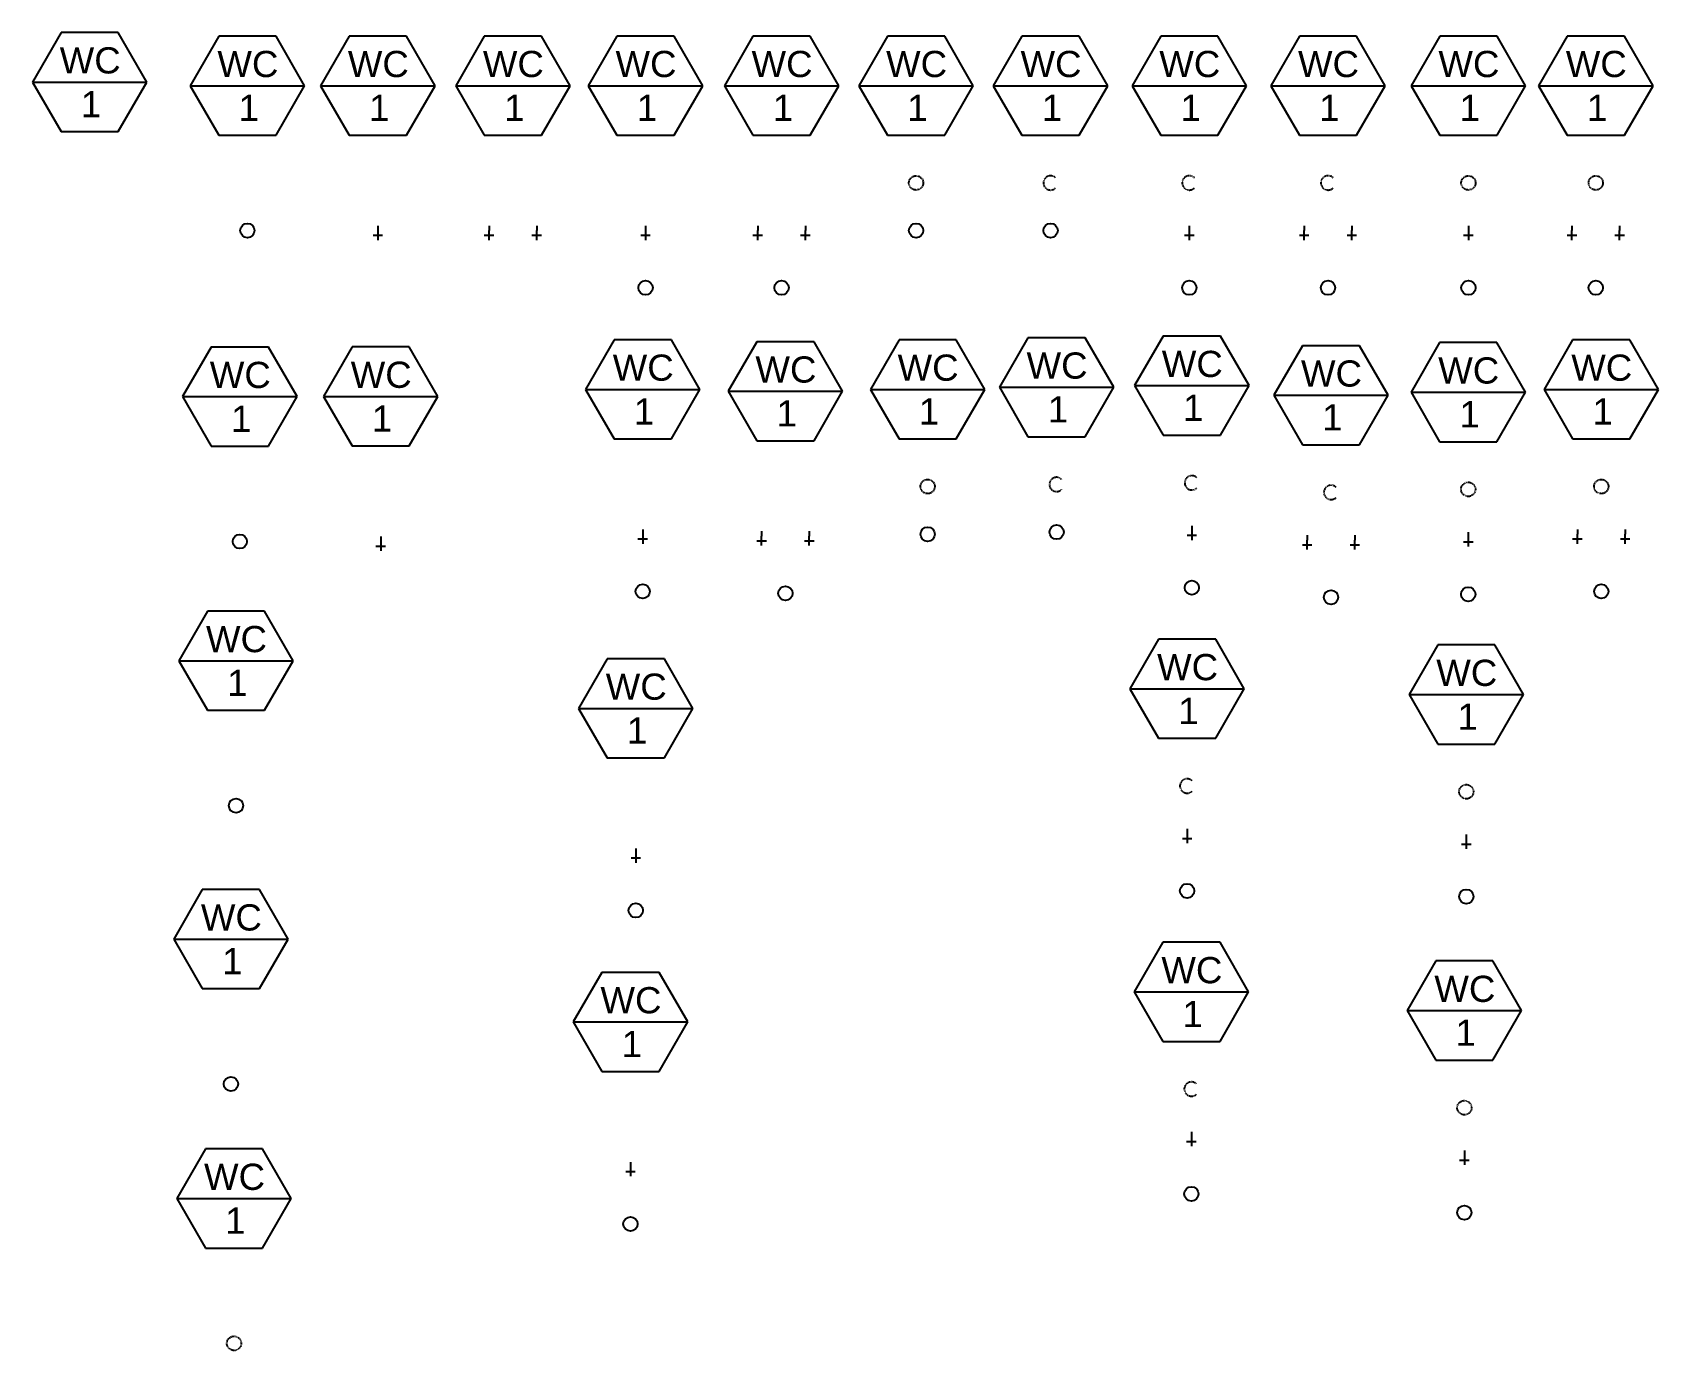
# Model space of a CAD drawing. Header units: inches. Extents: x 184 to 852, y -28 to 1509.
# Drawn here: x 184.2 to 525.2, y -28 to 248.5 of the extents above; entities that cross this region are included whole.
import ezdxf
from ezdxf.enums import TextEntityAlignment as Align

# ---------------------------------------------------------------- set-up
doc = ezdxf.new("R2010")
doc.units = ezdxf.units.IN
doc.header["$MEASUREMENT"] = 0
doc.linetypes.add('Vent', pattern=[0.1875, 0.125, -0.0625])
for name, color, linetype in [('PLUM-4TEXT', 2, 'Continuous'), ('PLUM-CW', 3, 'Cold_Water_Flow'), ('PLUM-HW', 2, 'Hot_Water_Flow'), ('PLUM-OVERFLOW_DRAIN', 70, 'Overflow_Drain'), ('PLUM-SD_ABOVE', 40, 'Storm_Drain'), ('PLUM-VENT', 5, 'Vent'), ('PLUM-WASTE_ABOVE', 4, 'Plum-Waste_Above'), ('PLUM-WASTE_BELOW', 6, 'Plum-Waste_Below')]:
    doc.layers.add(name, color=color, linetype=linetype)
doc.styles.get("Standard").update_dxf_attribs({"font": 'arial.ttf'})
doc.linetypes.add('Cold_Water_Flow', pattern='A,0.875,-0.125,0,-0.125,0.875,-0.125,["CW",Standard,S=0.1,R=0,X=-0.12585,Y=-0.05],-0.1,0.875,[1,GEC_FlowArrow.shx,S=0.0625,R=0,X=0,Y=0],0.5', length=3.6)
doc.linetypes.add('Hot_Water_Flow', pattern='A,0.8125,-0.125,0,-0.125,0,-0.125,0.875,-0.125,["HW",Standard,S=0.1,R=0,X=-0.12585,Y=-0.05],-0.1,0.875,[1,GEC_FlowArrow.shx,S=0.0625,R=0,X=0,Y=0],0.5', length=3.6625)
doc.linetypes.add('Overflow_Drain', pattern='A,3,-0.1,["OFD",Standard,S=0.1,R=0,X=0,Y=-0.05],-0.4', length=3.5)
doc.linetypes.add('Plum-Waste_Above', pattern='A,1,[1,GEC_FlowArrow.shx,S=0.09375,R=0,X=0,Y=0],1', length=2)
doc.linetypes.add('Plum-Waste_Below', pattern='A,0.25,-0.125,0.25,-0.125,0.25,[1,GEC_FlowArrow.shx,S=0.09375,R=0,X=0,Y=0],-0.25,0.25,-0.125,0.25,-0.125', length=2)
doc.linetypes.add('Storm_Drain', pattern='A,3.2,-0.25,["SD",Standard,S=0.1,R=0,X=-0.12585,Y=-0.05],-0.065', length=3.515)

# ---------------------------------------------------------------- blocks, each defined once
blk = doc.blocks.new('B_1')
for p, q in [((6, 10.39), (0, 0)), ((18, 10.39), (6, 10.39)), ((24, 0), (18, 10.39)), ((0, 0), (6, -10.39)), ((0, 0), (24, 0)), ((18, -10.39), (24, 0)), ((6, -10.39), (18, -10.39))]:
    blk.add_line(p, q)
at = {"flags": 1}
for tag, p in [('WASTE_DIAMETER', (6.08, 13.6)), ('COLD_DIAMETER', (6.08, 14.37)), ('HOT_DIAMETER', (6.09, 13.99)), ('STORM_DIAMETER', (6.06, 13.21)), ('WSFU', (6.08, 12.84)), ('CWSFU', (6.06, 12.51)), ('HWSFU', (6.08, 12.21)), ('DFU', (6.08, 11.91))]:
    blk.add_attdef(tag, p, '', height=0.2, dxfattribs=at)
blk.add_attdef('INDEX', text='', height=0.2, dxfattribs=at).set_placement((6.14, 14.9), align=Align.TOP_LEFT)
for tag, p in [('TAG_001', (5.7, 1.8)), ('TAG_002', (10.15, -7.39))]:
    blk.add_attdef(tag, p, '', height=5.5)
blk = doc.blocks.new('B_2')
for p, q in [((-6, 40.78), (-12, 30.39)), ((6, 40.78), (-6, 40.78)), ((12, 30.39), (6, 40.78)), ((-12, 30.39), (-6, 20)), ((-12, 30.39), (12, 30.39)), ((6, 20), (12, 30.39)), ((-6, 20), (6, 20))]:
    blk.add_line(p, q)
at = {"layer": 'PLUM-WASTE_ABOVE'}
blk.add_circle((0, 0), 1.5, dxfattribs=at)
at = {"flags": 1}
for tag, p in [('WASTE_DIAMETER', (-5.32, 44.61)), ('STORM_DIAMETER', (-5.33, 44.22)), ('COLD_DIAMETER', (-5.32, 45.38)), ('HOT_DIAMETER', (-5.3, 45)), ('WSFU', (-5.32, 43.85)), ('CWSFU', (-5.33, 43.52)), ('HWSFU', (-5.32, 43.22)), ('DFU', (-5.32, 42.92))]:
    blk.add_attdef(tag, p, '', height=0.2, dxfattribs=at)
blk.add_attdef('INDEX', text='', height=0.2, dxfattribs=at).set_placement((-5.25, 45.91), align=Align.TOP_LEFT)
for tag, p in [('TAG_001', (-6.3, 32.19)), ('TAG_002', (-1.85, 23))]:
    blk.add_attdef(tag, p, '', height=5.5)
blk = doc.blocks.new('B_3')
for p, q in [((-6, 40.78), (-12, 30.39)), ((6, 40.78), (-6, 40.78)), ((12, 30.39), (6, 40.78)), ((-12, 30.39), (-6, 20)), ((-12, 30.39), (12, 30.39)), ((6, 20), (12, 30.39)), ((-6, 20), (6, 20))]:
    blk.add_line(p, q)
at = {"layer": 'PLUM-HW'}
for p, q in [((0, 1), (0, 0)), ((0, 0), (0, -2)), ((-1, -1), (1, -1))]:
    blk.add_line(p, q, dxfattribs=at)
at = {"flags": 1}
for tag, p in [('WASTE_DIAMETER', (-5.74, 44.56)), ('STORM_DIAMETER', (-5.75, 44.17)), ('COLD_DIAMETER', (-5.74, 45.33)), ('HOT_DIAMETER', (-5.72, 44.96)), ('WSFU', (-5.74, 43.81)), ('CWSFU', (-5.75, 43.48)), ('HWSFU', (-5.74, 43.17)), ('DFU', (-5.74, 42.87))]:
    blk.add_attdef(tag, p, '', height=0.2, dxfattribs=at)
blk.add_attdef('INDEX', text='', height=0.2, dxfattribs=at).set_placement((-5.67, 45.87), align=Align.TOP_LEFT)
for tag, p in [('TAG_001', (-6.3, 32.19)), ('TAG_002', (-1.85, 23))]:
    blk.add_attdef(tag, p, '', height=5.5)
blk = doc.blocks.new('B_4')
for p, q in [((-6, 40.78), (-12, 30.39)), ((6, 40.78), (-6, 40.78)), ((12, 30.39), (6, 40.78)), ((-12, 30.39), (-6, 20)), ((-12, 30.39), (12, 30.39)), ((6, 20), (12, 30.39)), ((-6, 20), (6, 20))]:
    blk.add_line(p, q)
at = {"layer": 'PLUM-CW'}
for p, q in [((5, 1), (5, 0)), ((5, -2), (5, 0)), ((4, -1), (6, -1))]:
    blk.add_line(p, q, dxfattribs=at)
at = {"layer": 'PLUM-HW'}
for p, q in [((-5, 1), (-5, 0)), ((-5, -2), (-5, 0)), ((-6, -1), (-4, -1))]:
    blk.add_line(p, q, dxfattribs=at)
at = {"flags": 1}
for tag, p in [('STORM_DIAMETER', (-5.76, 44.31)), ('WASTE_DIAMETER', (-5.74, 44.7)), ('COLD_DIAMETER', (-5.74, 45.47)), ('HOT_DIAMETER', (-5.73, 45.09)), ('CWSFU', (-5.76, 43.61)), ('WSFU', (-5.74, 43.95)), ('HWSFU', (-5.74, 43.31)), ('DFU', (-5.74, 43.01))]:
    blk.add_attdef(tag, p, '', height=0.2, dxfattribs=at)
blk.add_attdef('INDEX', text='', height=0.2, dxfattribs=at).set_placement((-5.68, 46), align=Align.TOP_LEFT)
for tag, p in [('TAG_001', (-6.3, 32.19)), ('TAG_002', (-1.85, 23))]:
    blk.add_attdef(tag, p, '', height=5.5)
blk = doc.blocks.new('B_5')
for p, q in [((-6, 40.78), (-12, 30.39)), ((6, 40.78), (-6, 40.78)), ((12, 30.39), (6, 40.78)), ((-12, 30.39), (-6, 20)), ((-12, 30.39), (12, 30.39)), ((6, 20), (12, 30.39)), ((-6, 20), (6, 20))]:
    blk.add_line(p, q)
at = {"layer": 'PLUM-CW'}
for p, q in [((0, 1), (0, 0)), ((0, 0), (0, -2)), ((-1, -1), (1, -1))]:
    blk.add_line(p, q, dxfattribs=at)
at = {"layer": 'PLUM-WASTE_BELOW'}
blk.add_circle((0, -12), 1.5, dxfattribs=at)
at = {"flags": 1}
for tag, p in [('WASTE_DIAMETER', (-6.09, 45.18)), ('STORM_DIAMETER', (-6.11, 44.79)), ('WSFU', (-6.09, 44.43)), ('COLD_DIAMETER', (-6.09, 45.95)), ('HOT_DIAMETER', (-6.08, 45.58)), ('CWSFU', (-6.11, 44.1)), ('HWSFU', (-6.09, 43.79)), ('DFU', (-6.09, 43.49))]:
    blk.add_attdef(tag, p, '', height=0.2, dxfattribs=at)
blk.add_attdef('INDEX', text='', height=0.2, dxfattribs=at).set_placement((-6.03, 46.49), align=Align.TOP_LEFT)
for tag, p in [('TAG_001', (-6.3, 32.19)), ('TAG_002', (-1.85, 23))]:
    blk.add_attdef(tag, p, '', height=5.5)
blk = doc.blocks.new('B_7')
for p, q in [((-6, 40.78), (-12, 30.39)), ((6, 40.78), (-6, 40.78)), ((12, 30.39), (6, 40.78)), ((-12, 30.39), (-6, 20)), ((-12, 30.39), (12, 30.39)), ((6, 20), (12, 30.39)), ((-6, 20), (6, 20))]:
    blk.add_line(p, q)
at = {"layer": 'PLUM-CW'}
for p, q in [((5, 1), (5, 0)), ((5, -2), (5, 0)), ((4, -1), (6, -1))]:
    blk.add_line(p, q, dxfattribs=at)
at = {"layer": 'PLUM-HW'}
for p, q in [((-5, 1), (-5, 0)), ((-5, -2), (-5, 0)), ((-6, -1), (-4, -1))]:
    blk.add_line(p, q, dxfattribs=at)
at = {"layer": 'PLUM-WASTE_BELOW'}
blk.add_circle((0, -12), 1.5, dxfattribs=at)
at = {"flags": 1}
blk.add_attdef('INDEX', text='', height=0.2, dxfattribs=at).set_placement((-5.79, 48.03), align=Align.TOP_LEFT)
for tag, p in [('WASTE_DIAMETER', (-5.85, 46.73)), ('STORM_DIAMETER', (-5.87, 46.34)), ('WSFU', (-5.85, 45.97)), ('CWSFU', (-5.87, 45.64)), ('COLD_DIAMETER', (-5.85, 47.5)), ('HWSFU', (-5.85, 45.34)), ('DFU', (-5.85, 45.04)), ('HOT_DIAMETER', (-5.84, 47.12))]:
    blk.add_attdef(tag, p, '', height=0.2, dxfattribs=at)
for tag, p in [('TAG_001', (-6.3, 32.19)), ('TAG_002', (-1.85, 23))]:
    blk.add_attdef(tag, p, '', height=5.5)
blk = doc.blocks.new('B_8')
for p, q in [((-6, 40.78), (-12, 30.39)), ((6, 40.78), (-6, 40.78)), ((12, 30.39), (6, 40.78)), ((-12, 30.39), (-6, 20)), ((-12, 30.39), (12, 30.39)), ((6, 20), (12, 30.39)), ((-6, 20), (6, 20))]:
    blk.add_line(p, q)
at = {"layer": 'PLUM-VENT'}
blk.add_circle((0, 10), 1.5, dxfattribs=at)
at = {"layer": 'PLUM-WASTE_BELOW'}
blk.add_circle((0, 0), 1.5, dxfattribs=at)
at = {"flags": 1}
for tag, p in [('COLD_DIAMETER', (-5.79, 44.59)), ('HOT_DIAMETER', (-5.77, 44.21)), ('WASTE_DIAMETER', (-5.79, 43.82)), ('STORM_DIAMETER', (-5.8, 43.43)), ('WSFU', (-5.79, 43.07)), ('CWSFU', (-5.8, 42.73)), ('HWSFU', (-5.79, 42.43)), ('DFU', (-5.79, 42.13))]:
    blk.add_attdef(tag, p, '', height=0.2, dxfattribs=at)
blk.add_attdef('INDEX', text='', height=0.2, dxfattribs=at).set_placement((-5.72, 45.12), align=Align.TOP_LEFT)
for tag, p in [('TAG_001', (-6.3, 32.19)), ('TAG_002', (-1.85, 23))]:
    blk.add_attdef(tag, p, '', height=5.5)
blk = doc.blocks.new('B_9')
for p, q in [((-6, 40.78), (-12, 30.39)), ((6, 40.78), (-6, 40.78)), ((12, 30.39), (6, 40.78)), ((-12, 30.39), (-6, 20)), ((-12, 30.39), (12, 30.39)), ((6, 20), (12, 30.39)), ((-6, 20), (6, 20))]:
    blk.add_line(p, q)
at = {"layer": 'PLUM-VENT'}
blk.add_arc((0, 10), 1.5, 45, 315, dxfattribs=at)
at = {"layer": 'PLUM-WASTE_BELOW'}
blk.add_circle((0, 0), 1.5, dxfattribs=at)
at = {"flags": 1}
for tag, p in [('WASTE_DIAMETER', (-5.81, 44.41)), ('COLD_DIAMETER', (-5.81, 45.18)), ('HOT_DIAMETER', (-5.8, 44.8)), ('STORM_DIAMETER', (-5.83, 44.02)), ('WSFU', (-5.81, 43.66)), ('CWSFU', (-5.83, 43.32)), ('HWSFU', (-5.81, 43.02)), ('DFU', (-5.81, 42.72))]:
    blk.add_attdef(tag, p, '', height=0.2, dxfattribs=at)
blk.add_attdef('INDEX', text='', height=0.2, dxfattribs=at).set_placement((-5.75, 45.71), align=Align.TOP_LEFT)
for tag, p in [('TAG_001', (-6.3, 32.19)), ('TAG_002', (-1.85, 23))]:
    blk.add_attdef(tag, p, '', height=5.5)
blk = doc.blocks.new('B_10')
for p, q in [((-6, 40.78), (-12, 30.39)), ((6, 40.78), (-6, 40.78)), ((12, 30.39), (6, 40.78)), ((-12, 30.39), (-6, 20)), ((-12, 30.39), (12, 30.39)), ((6, 20), (12, 30.39)), ((-6, 20), (6, 20))]:
    blk.add_line(p, q)
at = {"layer": 'PLUM-CW'}
for p, q in [((0, 1), (0, 0)), ((0, 0), (0, -2)), ((-1, -1), (1, -1))]:
    blk.add_line(p, q, dxfattribs=at)
at = {"layer": 'PLUM-VENT'}
blk.add_arc((0, 10), 1.5, 45, 315, dxfattribs=at)
at = {"layer": 'PLUM-WASTE_ABOVE'}
blk.add_circle((0, -12), 1.5, dxfattribs=at)
at = {"flags": 1}
for tag, p in [('STORM_DIAMETER', (-5.95, 42.15)), ('WASTE_DIAMETER', (-5.93, 42.54)), ('WSFU', (-5.93, 41.79)), ('CWSFU', (-5.95, 41.46)), ('COLD_DIAMETER', (-5.93, 43.32)), ('HWSFU', (-5.93, 41.15)), ('DFU', (-5.93, 40.85)), ('HOT_DIAMETER', (-5.92, 42.94))]:
    blk.add_attdef(tag, p, '', height=0.2, dxfattribs=at)
blk.add_attdef('INDEX', text='', height=0.2, dxfattribs=at).set_placement((-5.87, 43.85), align=Align.TOP_LEFT)
for tag, p in [('TAG_001', (-6.3, 32.19)), ('TAG_002', (-1.85, 23))]:
    blk.add_attdef(tag, p, '', height=5.5)
blk = doc.blocks.new('B_11')
for p, q in [((-6, 40.78), (-12, 30.39)), ((6, 40.78), (-6, 40.78)), ((12, 30.39), (6, 40.78)), ((-12, 30.39), (-6, 20)), ((-12, 30.39), (12, 30.39)), ((6, 20), (12, 30.39)), ((-6, 20), (6, 20))]:
    blk.add_line(p, q)
at = {"layer": 'PLUM-CW'}
for p, q in [((5, 1), (5, 0)), ((5, -2), (5, 0)), ((4, -1), (6, -1))]:
    blk.add_line(p, q, dxfattribs=at)
at = {"layer": 'PLUM-HW'}
for p, q in [((-5, 1), (-5, 0)), ((-5, -2), (-5, 0)), ((-6, -1), (-4, -1))]:
    blk.add_line(p, q, dxfattribs=at)
at = {"layer": 'PLUM-VENT'}
blk.add_arc((0, 10), 1.5, 45, 315, dxfattribs=at)
at = {"layer": 'PLUM-WASTE_BELOW'}
blk.add_circle((0, -12), 1.5, dxfattribs=at)
at = {"flags": 1}
for tag, p in [('STORM_DIAMETER', (-5.95, 42.15)), ('WASTE_DIAMETER', (-5.93, 42.54)), ('WSFU', (-5.93, 41.79)), ('CWSFU', (-5.95, 41.46)), ('COLD_DIAMETER', (-5.93, 43.32)), ('HWSFU', (-5.93, 41.15)), ('DFU', (-5.93, 40.85)), ('HOT_DIAMETER', (-5.92, 42.94))]:
    blk.add_attdef(tag, p, '', height=0.2, dxfattribs=at)
blk.add_attdef('INDEX', text='', height=0.2, dxfattribs=at).set_placement((-5.87, 43.85), align=Align.TOP_LEFT)
for tag, p in [('TAG_001', (-6.3, 32.19)), ('TAG_002', (-1.85, 23))]:
    blk.add_attdef(tag, p, '', height=5.5)
blk = doc.blocks.new('B_12')
for p, q in [((-6, 40.78), (-12, 30.39)), ((6, 40.78), (-6, 40.78)), ((12, 30.39), (6, 40.78)), ((-12, 30.39), (-6, 20)), ((-12, 30.39), (12, 30.39)), ((6, 20), (12, 30.39)), ((-6, 20), (6, 20))]:
    blk.add_line(p, q)
at = {"layer": 'PLUM-HW'}
for p, q in [((0, 1), (0, 0)), ((0, 0), (0, -2)), ((-1, -1), (1, -1))]:
    blk.add_line(p, q, dxfattribs=at)
at = {"layer": 'PLUM-VENT'}
blk.add_circle((0, 10), 1.5, dxfattribs=at)
at = {"layer": 'PLUM-WASTE_ABOVE'}
blk.add_circle((0, -12), 1.5, dxfattribs=at)
at = {"flags": 1}
for tag, p in [('STORM_DIAMETER', (-5.95, 42.15)), ('WASTE_DIAMETER', (-5.93, 42.54)), ('WSFU', (-5.93, 41.79)), ('CWSFU', (-5.95, 41.46)), ('COLD_DIAMETER', (-5.93, 43.32)), ('HWSFU', (-5.93, 41.15)), ('DFU', (-5.93, 40.85)), ('HOT_DIAMETER', (-5.92, 42.94))]:
    blk.add_attdef(tag, p, '', height=0.2, dxfattribs=at)
blk.add_attdef('INDEX', text='', height=0.2, dxfattribs=at).set_placement((-5.87, 43.85), align=Align.TOP_LEFT)
for tag, p in [('TAG_001', (-6.3, 32.19)), ('TAG_002', (-1.85, 23))]:
    blk.add_attdef(tag, p, '', height=5.5)
blk = doc.blocks.new('B_13')
for p, q in [((-6, 40.78), (-12, 30.39)), ((6, 40.78), (-6, 40.78)), ((12, 30.39), (6, 40.78)), ((-12, 30.39), (-6, 20)), ((-12, 30.39), (12, 30.39)), ((6, 20), (12, 30.39)), ((-6, 20), (6, 20))]:
    blk.add_line(p, q)
at = {"layer": 'PLUM-CW'}
for p, q in [((5, 1), (5, 0)), ((5, -2), (5, 0)), ((4, -1), (6, -1))]:
    blk.add_line(p, q, dxfattribs=at)
at = {"layer": 'PLUM-HW'}
for p, q in [((-5, 1), (-5, 0)), ((-5, -2), (-5, 0)), ((-6, -1), (-4, -1))]:
    blk.add_line(p, q, dxfattribs=at)
at = {"layer": 'PLUM-VENT'}
blk.add_circle((0, 10), 1.5, dxfattribs=at)
at = {"layer": 'PLUM-WASTE_ABOVE'}
blk.add_circle((0, -12), 1.5, dxfattribs=at)
at = {"flags": 1}
for tag, p in [('STORM_DIAMETER', (-5.95, 42.15)), ('WASTE_DIAMETER', (-5.93, 42.54)), ('WSFU', (-5.93, 41.79)), ('CWSFU', (-5.95, 41.46)), ('COLD_DIAMETER', (-5.93, 43.32)), ('HWSFU', (-5.93, 41.15)), ('DFU', (-5.93, 40.85)), ('HOT_DIAMETER', (-5.92, 42.94))]:
    blk.add_attdef(tag, p, '', height=0.2, dxfattribs=at)
blk.add_attdef('INDEX', text='', height=0.2, dxfattribs=at).set_placement((-5.87, 43.85), align=Align.TOP_LEFT)
for tag, p in [('TAG_001', (-6.3, 32.19)), ('TAG_002', (-1.85, 23))]:
    blk.add_attdef(tag, p, '', height=5.5)
blk = doc.blocks.new('FIX_1')
for p, q in [((-6, 40.78), (-12, 30.39)), ((6, 40.78), (-6, 40.78)), ((12, 30.39), (6, 40.78)), ((-12, 30.39), (-6, 20)), ((-12, 30.39), (12, 30.39)), ((6, 20), (12, 30.39)), ((-6, 20), (6, 20))]:
    blk.add_line(p, q)
at = {"layer": 'PLUM-WASTE_BELOW'}
blk.add_circle((0, 0), 1.5, dxfattribs=at)
at = {"flags": 1}
for tag, p in [('WASTE_DIAMETER', (-5.32, 44.61)), ('STORM_DIAMETER', (-5.33, 44.22)), ('COLD_DIAMETER', (-5.32, 45.38)), ('HOT_DIAMETER', (-5.3, 45)), ('WSFU', (-5.32, 43.85)), ('CWSFU', (-5.33, 43.52)), ('HWSFU', (-5.32, 43.22)), ('DFU', (-5.32, 42.92))]:
    blk.add_attdef(tag, p, '', height=0.2, dxfattribs=at)
blk.add_attdef('INDEX', text='', height=0.2, dxfattribs=at).set_placement((-5.25, 45.91), align=Align.TOP_LEFT)
for tag, p in [('TAG_001', (-6.3, 32.19)), ('TAG_002', (-1.85, 23))]:
    blk.add_attdef(tag, p, '', height=5.5)
blk = doc.blocks.new('FIX_2')
for p, q in [((-6, 40.78), (-12, 30.39)), ((6, 40.78), (-6, 40.78)), ((12, 30.39), (6, 40.78)), ((-12, 30.39), (-6, 20)), ((-12, 30.39), (12, 30.39)), ((6, 20), (12, 30.39)), ((-6, 20), (6, 20))]:
    blk.add_line(p, q)
at = {"layer": 'PLUM-SD_ABOVE'}
blk.add_circle((0, 0), 1.5, dxfattribs=at)
at = {"flags": 1}
for tag, p in [('WASTE_DIAMETER', (-5.32, 44.61)), ('STORM_DIAMETER', (-5.33, 44.22)), ('COLD_DIAMETER', (-5.32, 45.38)), ('HOT_DIAMETER', (-5.3, 45)), ('WSFU', (-5.32, 43.85)), ('CWSFU', (-5.33, 43.52)), ('HWSFU', (-5.32, 43.22)), ('DFU', (-5.32, 42.92))]:
    blk.add_attdef(tag, p, '', height=0.2, dxfattribs=at)
blk.add_attdef('INDEX', text='', height=0.2, dxfattribs=at).set_placement((-5.25, 45.91), align=Align.TOP_LEFT)
for tag, p in [('TAG_001', (-6.3, 32.19)), ('TAG_002', (-1.85, 23))]:
    blk.add_attdef(tag, p, '', height=5.5)
blk = doc.blocks.new('FIX_3')
for p, q in [((-6, 40.78), (-12, 30.39)), ((6, 40.78), (-6, 40.78)), ((12, 30.39), (6, 40.78)), ((-12, 30.39), (-6, 20)), ((-12, 30.39), (12, 30.39)), ((6, 20), (12, 30.39)), ((-6, 20), (6, 20))]:
    blk.add_line(p, q)
at = {"layer": 'PLUM-OVERFLOW_DRAIN'}
blk.add_circle((0, 0), 1.5, dxfattribs=at)
at = {"flags": 1}
for tag, p in [('WASTE_DIAMETER', (-5.32, 44.61)), ('STORM_DIAMETER', (-5.33, 44.22)), ('COLD_DIAMETER', (-5.32, 45.38)), ('HOT_DIAMETER', (-5.3, 45)), ('WSFU', (-5.32, 43.85)), ('CWSFU', (-5.33, 43.52)), ('HWSFU', (-5.32, 43.22)), ('DFU', (-5.32, 42.92))]:
    blk.add_attdef(tag, p, '', height=0.2, dxfattribs=at)
blk.add_attdef('INDEX', text='', height=0.2, dxfattribs=at).set_placement((-5.25, 45.91), align=Align.TOP_LEFT)
for tag, p in [('TAG_001', (-6.3, 32.19)), ('TAG_002', (-1.85, 23))]:
    blk.add_attdef(tag, p, '', height=5.5)
blk = doc.blocks.new('FIX_4')
for p, q in [((-6, 40.78), (-12, 30.39)), ((6, 40.78), (-6, 40.78)), ((12, 30.39), (6, 40.78)), ((-12, 30.39), (-6, 20)), ((-12, 30.39), (12, 30.39)), ((6, 20), (12, 30.39)), ((-6, 20), (6, 20))]:
    blk.add_line(p, q)
at = {"layer": 'PLUM-VENT'}
blk.add_circle((0, 0), 1.5, dxfattribs=at)
at = {"flags": 1}
for tag, p in [('WASTE_DIAMETER', (-5.32, 44.61)), ('STORM_DIAMETER', (-5.33, 44.22)), ('COLD_DIAMETER', (-5.32, 45.38)), ('HOT_DIAMETER', (-5.3, 45)), ('WSFU', (-5.32, 43.85)), ('CWSFU', (-5.33, 43.52)), ('HWSFU', (-5.32, 43.22)), ('DFU', (-5.32, 42.92))]:
    blk.add_attdef(tag, p, '', height=0.2, dxfattribs=at)
blk.add_attdef('INDEX', text='', height=0.2, dxfattribs=at).set_placement((-5.25, 45.91), align=Align.TOP_LEFT)
for tag, p in [('TAG_001', (-6.3, 32.19)), ('TAG_002', (-1.85, 23))]:
    blk.add_attdef(tag, p, '', height=5.5)
blk = doc.blocks.new('FIX-5')
for p, q in [((-6, 40.78), (-12, 30.39)), ((6, 40.78), (-6, 40.78)), ((12, 30.39), (6, 40.78)), ((-12, 30.39), (-6, 20)), ((-12, 30.39), (12, 30.39)), ((6, 20), (12, 30.39)), ((-6, 20), (6, 20))]:
    blk.add_line(p, q)
at = {"layer": 'PLUM-CW'}
for p, q in [((0, 1), (0, 0)), ((0, 0), (0, -2)), ((-1, -1), (1, -1))]:
    blk.add_line(p, q, dxfattribs=at)
at = {"flags": 1}
for tag, p in [('WASTE_DIAMETER', (-5.74, 44.56)), ('STORM_DIAMETER', (-5.75, 44.17)), ('COLD_DIAMETER', (-5.74, 45.33)), ('HOT_DIAMETER', (-5.72, 44.96)), ('WSFU', (-5.74, 43.81)), ('CWSFU', (-5.75, 43.48)), ('HWSFU', (-5.74, 43.17)), ('DFU', (-5.74, 42.87))]:
    blk.add_attdef(tag, p, '', height=0.2, dxfattribs=at)
blk.add_attdef('INDEX', text='', height=0.2, dxfattribs=at).set_placement((-5.67, 45.87), align=Align.TOP_LEFT)
for tag, p in [('TAG_001', (-6.3, 32.19)), ('TAG_002', (-1.85, 23))]:
    blk.add_attdef(tag, p, '', height=5.5)
blk = doc.blocks.new('FIX_6')
for p, q in [((-6, 40.78), (-12, 30.39)), ((6, 40.78), (-6, 40.78)), ((12, 30.39), (6, 40.78)), ((-12, 30.39), (-6, 20)), ((-12, 30.39), (12, 30.39)), ((6, 20), (12, 30.39)), ((-6, 20), (6, 20))]:
    blk.add_line(p, q)
at = {"layer": 'PLUM-CW'}
for p, q in [((0, 1), (0, 0)), ((0, 0), (0, -2)), ((-1, -1), (1, -1))]:
    blk.add_line(p, q, dxfattribs=at)
at = {"layer": 'PLUM-WASTE_ABOVE'}
blk.add_circle((0, -12), 1.5, dxfattribs=at)
at = {"flags": 1}
for tag, p in [('WASTE_DIAMETER', (-6.09, 45.18)), ('STORM_DIAMETER', (-6.11, 44.79)), ('WSFU', (-6.09, 44.43)), ('COLD_DIAMETER', (-6.09, 45.95)), ('HOT_DIAMETER', (-6.08, 45.58)), ('CWSFU', (-6.11, 44.1)), ('HWSFU', (-6.09, 43.79)), ('DFU', (-6.09, 43.49))]:
    blk.add_attdef(tag, p, '', height=0.2, dxfattribs=at)
blk.add_attdef('INDEX', text='', height=0.2, dxfattribs=at).set_placement((-6.03, 46.49), align=Align.TOP_LEFT)
for tag, p in [('TAG_001', (-6.3, 32.19)), ('TAG_002', (-1.85, 23))]:
    blk.add_attdef(tag, p, '', height=5.5)
blk = doc.blocks.new('FIX_7')
for p, q in [((-6, 40.78), (-12, 30.39)), ((6, 40.78), (-6, 40.78)), ((12, 30.39), (6, 40.78)), ((-12, 30.39), (-6, 20)), ((-12, 30.39), (12, 30.39)), ((6, 20), (12, 30.39)), ((-6, 20), (6, 20))]:
    blk.add_line(p, q)
at = {"layer": 'PLUM-HW'}
for p, q in [((0, 1), (0, 0)), ((0, 0), (0, -2)), ((-1, -1), (1, -1))]:
    blk.add_line(p, q, dxfattribs=at)
at = {"layer": 'PLUM-WASTE_ABOVE'}
blk.add_circle((0, -12), 1.5, dxfattribs=at)
at = {"flags": 1}
for tag, p in [('WASTE_DIAMETER', (-6.09, 45.18)), ('STORM_DIAMETER', (-6.11, 44.79)), ('WSFU', (-6.09, 44.43)), ('COLD_DIAMETER', (-6.09, 45.95)), ('HOT_DIAMETER', (-6.08, 45.58)), ('CWSFU', (-6.11, 44.1)), ('HWSFU', (-6.09, 43.79)), ('DFU', (-6.09, 43.49))]:
    blk.add_attdef(tag, p, '', height=0.2, dxfattribs=at)
blk.add_attdef('INDEX', text='', height=0.2, dxfattribs=at).set_placement((-6.03, 46.49), align=Align.TOP_LEFT)
for tag, p in [('TAG_001', (-6.3, 32.19)), ('TAG_002', (-1.85, 23))]:
    blk.add_attdef(tag, p, '', height=5.5)
blk = doc.blocks.new('FIX_8')
for p, q in [((-6, 40.78), (-12, 30.39)), ((6, 40.78), (-6, 40.78)), ((12, 30.39), (6, 40.78)), ((-12, 30.39), (-6, 20)), ((-12, 30.39), (12, 30.39)), ((6, 20), (12, 30.39)), ((-6, 20), (6, 20))]:
    blk.add_line(p, q)
at = {"layer": 'PLUM-HW'}
for p, q in [((0, 1), (0, 0)), ((0, 0), (0, -2)), ((-1, -1), (1, -1))]:
    blk.add_line(p, q, dxfattribs=at)
at = {"layer": 'PLUM-WASTE_BELOW'}
blk.add_circle((0, -12), 1.5, dxfattribs=at)
at = {"flags": 1}
for tag, p in [('WASTE_DIAMETER', (-6.09, 45.18)), ('STORM_DIAMETER', (-6.11, 44.79)), ('WSFU', (-6.09, 44.43)), ('COLD_DIAMETER', (-6.09, 45.95)), ('HOT_DIAMETER', (-6.08, 45.58)), ('CWSFU', (-6.11, 44.1)), ('HWSFU', (-6.09, 43.79)), ('DFU', (-6.09, 43.49))]:
    blk.add_attdef(tag, p, '', height=0.2, dxfattribs=at)
blk.add_attdef('INDEX', text='', height=0.2, dxfattribs=at).set_placement((-6.03, 46.49), align=Align.TOP_LEFT)
for tag, p in [('TAG_001', (-6.3, 32.19)), ('TAG_002', (-1.85, 23))]:
    blk.add_attdef(tag, p, '', height=5.5)
blk = doc.blocks.new('FIX_9')
for p, q in [((-6, 40.78), (-12, 30.39)), ((6, 40.78), (-6, 40.78)), ((12, 30.39), (6, 40.78)), ((-12, 30.39), (-6, 20)), ((-12, 30.39), (12, 30.39)), ((6, 20), (12, 30.39)), ((-6, 20), (6, 20))]:
    blk.add_line(p, q)
at = {"layer": 'PLUM-CW'}
for p, q in [((5, 1), (5, 0)), ((5, -2), (5, 0)), ((4, -1), (6, -1))]:
    blk.add_line(p, q, dxfattribs=at)
at = {"layer": 'PLUM-HW'}
for p, q in [((-5, 1), (-5, 0)), ((-5, -2), (-5, 0)), ((-6, -1), (-4, -1))]:
    blk.add_line(p, q, dxfattribs=at)
at = {"layer": 'PLUM-WASTE_ABOVE'}
blk.add_circle((0, -12), 1.5, dxfattribs=at)
at = {"flags": 1}
blk.add_attdef('INDEX', text='', height=0.2, dxfattribs=at).set_placement((-5.79, 48.03), align=Align.TOP_LEFT)
for tag, p in [('WASTE_DIAMETER', (-5.85, 46.73)), ('STORM_DIAMETER', (-5.87, 46.34)), ('WSFU', (-5.85, 45.97)), ('CWSFU', (-5.87, 45.64)), ('COLD_DIAMETER', (-5.85, 47.5)), ('HWSFU', (-5.85, 45.34)), ('DFU', (-5.85, 45.04)), ('HOT_DIAMETER', (-5.84, 47.12))]:
    blk.add_attdef(tag, p, '', height=0.2, dxfattribs=at)
for tag, p in [('TAG_001', (-6.3, 32.19)), ('TAG_002', (-1.85, 23))]:
    blk.add_attdef(tag, p, '', height=5.5)
blk = doc.blocks.new('FIX_10')
for p, q in [((-6, 40.78), (-12, 30.39)), ((6, 40.78), (-6, 40.78)), ((12, 30.39), (6, 40.78)), ((-12, 30.39), (-6, 20)), ((-12, 30.39), (12, 30.39)), ((6, 20), (12, 30.39)), ((-6, 20), (6, 20))]:
    blk.add_line(p, q)
at = {"layer": 'PLUM-VENT'}
blk.add_circle((0, 10), 1.5, dxfattribs=at)
at = {"layer": 'PLUM-WASTE_ABOVE'}
blk.add_circle((0, 0), 1.5, dxfattribs=at)
at = {"flags": 1}
for tag, p in [('COLD_DIAMETER', (-5.79, 44.59)), ('HOT_DIAMETER', (-5.77, 44.21)), ('WASTE_DIAMETER', (-5.79, 43.82)), ('STORM_DIAMETER', (-5.8, 43.43)), ('WSFU', (-5.79, 43.07)), ('CWSFU', (-5.8, 42.73)), ('HWSFU', (-5.79, 42.43)), ('DFU', (-5.79, 42.13))]:
    blk.add_attdef(tag, p, '', height=0.2, dxfattribs=at)
blk.add_attdef('INDEX', text='', height=0.2, dxfattribs=at).set_placement((-5.72, 45.12), align=Align.TOP_LEFT)
for tag, p in [('TAG_001', (-6.3, 32.19)), ('TAG_002', (-1.85, 23))]:
    blk.add_attdef(tag, p, '', height=5.5)
blk = doc.blocks.new('FIX_11')
for p, q in [((-6, 40.78), (-12, 30.39)), ((6, 40.78), (-6, 40.78)), ((12, 30.39), (6, 40.78)), ((-12, 30.39), (-6, 20)), ((-12, 30.39), (12, 30.39)), ((6, 20), (12, 30.39)), ((-6, 20), (6, 20))]:
    blk.add_line(p, q)
at = {"layer": 'PLUM-VENT'}
blk.add_arc((0, 10), 1.5, 45, 315, dxfattribs=at)
at = {"layer": 'PLUM-WASTE_ABOVE'}
blk.add_circle((0, 0), 1.5, dxfattribs=at)
at = {"flags": 1}
for tag, p in [('WASTE_DIAMETER', (-5.81, 44.41)), ('COLD_DIAMETER', (-5.81, 45.18)), ('HOT_DIAMETER', (-5.8, 44.8)), ('STORM_DIAMETER', (-5.83, 44.02)), ('WSFU', (-5.81, 43.66)), ('CWSFU', (-5.83, 43.32)), ('HWSFU', (-5.81, 43.02)), ('DFU', (-5.81, 42.72))]:
    blk.add_attdef(tag, p, '', height=0.2, dxfattribs=at)
blk.add_attdef('INDEX', text='', height=0.2, dxfattribs=at).set_placement((-5.75, 45.71), align=Align.TOP_LEFT)
for tag, p in [('TAG_001', (-6.3, 32.19)), ('TAG_002', (-1.85, 23))]:
    blk.add_attdef(tag, p, '', height=5.5)
blk = doc.blocks.new('FIX_12')
for p, q in [((-6, 40.78), (-12, 30.39)), ((6, 40.78), (-6, 40.78)), ((12, 30.39), (6, 40.78)), ((-12, 30.39), (-6, 20)), ((-12, 30.39), (12, 30.39)), ((6, 20), (12, 30.39)), ((-6, 20), (6, 20))]:
    blk.add_line(p, q)
at = {"layer": 'PLUM-CW'}
for p, q in [((0, 1), (0, 0)), ((0, 0), (0, -2)), ((-1, -1), (1, -1))]:
    blk.add_line(p, q, dxfattribs=at)
at = {"layer": 'PLUM-VENT'}
blk.add_arc((0, 10), 1.5, 45, 315, dxfattribs=at)
at = {"layer": 'PLUM-WASTE_BELOW'}
blk.add_circle((0, -12), 1.5, dxfattribs=at)
at = {"flags": 1}
for tag, p in [('STORM_DIAMETER', (-5.95, 42.15)), ('WASTE_DIAMETER', (-5.93, 42.54)), ('WSFU', (-5.93, 41.79)), ('CWSFU', (-5.95, 41.46)), ('COLD_DIAMETER', (-5.93, 43.32)), ('HWSFU', (-5.93, 41.15)), ('DFU', (-5.93, 40.85)), ('HOT_DIAMETER', (-5.92, 42.94))]:
    blk.add_attdef(tag, p, '', height=0.2, dxfattribs=at)
blk.add_attdef('INDEX', text='', height=0.2, dxfattribs=at).set_placement((-5.87, 43.85), align=Align.TOP_LEFT)
for tag, p in [('TAG_001', (-6.3, 32.19)), ('TAG_002', (-1.85, 23))]:
    blk.add_attdef(tag, p, '', height=5.5)
blk = doc.blocks.new('FIX_13')
for p, q in [((-6, 40.78), (-12, 30.39)), ((6, 40.78), (-6, 40.78)), ((12, 30.39), (6, 40.78)), ((-12, 30.39), (-6, 20)), ((-12, 30.39), (12, 30.39)), ((6, 20), (12, 30.39)), ((-6, 20), (6, 20))]:
    blk.add_line(p, q)
at = {"layer": 'PLUM-HW'}
for p, q in [((0, 1), (0, 0)), ((0, 0), (0, -2)), ((-1, -1), (1, -1))]:
    blk.add_line(p, q, dxfattribs=at)
at = {"layer": 'PLUM-VENT'}
blk.add_arc((0, 10), 1.5, 45, 315, dxfattribs=at)
at = {"layer": 'PLUM-WASTE_BELOW'}
blk.add_circle((0, -12), 1.5, dxfattribs=at)
at = {"flags": 1}
for tag, p in [('STORM_DIAMETER', (-5.95, 42.15)), ('WASTE_DIAMETER', (-5.93, 42.54)), ('WSFU', (-5.93, 41.79)), ('CWSFU', (-5.95, 41.46)), ('COLD_DIAMETER', (-5.93, 43.32)), ('HWSFU', (-5.93, 41.15)), ('DFU', (-5.93, 40.85)), ('HOT_DIAMETER', (-5.92, 42.94))]:
    blk.add_attdef(tag, p, '', height=0.2, dxfattribs=at)
blk.add_attdef('INDEX', text='', height=0.2, dxfattribs=at).set_placement((-5.87, 43.85), align=Align.TOP_LEFT)
for tag, p in [('TAG_001', (-6.3, 32.19)), ('TAG_002', (-1.85, 23))]:
    blk.add_attdef(tag, p, '', height=5.5)
blk = doc.blocks.new('FIX_14')
for p, q in [((-6, 40.78), (-12, 30.39)), ((6, 40.78), (-6, 40.78)), ((12, 30.39), (6, 40.78)), ((-12, 30.39), (-6, 20)), ((-12, 30.39), (12, 30.39)), ((6, 20), (12, 30.39)), ((-6, 20), (6, 20))]:
    blk.add_line(p, q)
at = {"layer": 'PLUM-HW'}
for p, q in [((0, 1), (0, 0)), ((0, 0), (0, -2)), ((-1, -1), (1, -1))]:
    blk.add_line(p, q, dxfattribs=at)
at = {"layer": 'PLUM-VENT'}
blk.add_arc((0, 10), 1.5, 45, 315, dxfattribs=at)
at = {"layer": 'PLUM-WASTE_ABOVE'}
blk.add_circle((0, -12), 1.5, dxfattribs=at)
at = {"flags": 1}
for tag, p in [('STORM_DIAMETER', (-5.95, 42.15)), ('WASTE_DIAMETER', (-5.93, 42.54)), ('WSFU', (-5.93, 41.79)), ('CWSFU', (-5.95, 41.46)), ('COLD_DIAMETER', (-5.93, 43.32)), ('HWSFU', (-5.93, 41.15)), ('DFU', (-5.93, 40.85)), ('HOT_DIAMETER', (-5.92, 42.94))]:
    blk.add_attdef(tag, p, '', height=0.2, dxfattribs=at)
blk.add_attdef('INDEX', text='', height=0.2, dxfattribs=at).set_placement((-5.87, 43.85), align=Align.TOP_LEFT)
for tag, p in [('TAG_001', (-6.3, 32.19)), ('TAG_002', (-1.85, 23))]:
    blk.add_attdef(tag, p, '', height=5.5)
blk = doc.blocks.new('FIX_15')
for p, q in [((-6, 40.78), (-12, 30.39)), ((6, 40.78), (-6, 40.78)), ((12, 30.39), (6, 40.78)), ((-12, 30.39), (-6, 20)), ((-12, 30.39), (12, 30.39)), ((6, 20), (12, 30.39)), ((-6, 20), (6, 20))]:
    blk.add_line(p, q)
at = {"layer": 'PLUM-CW'}
for p, q in [((5, 1), (5, 0)), ((5, -2), (5, 0)), ((4, -1), (6, -1))]:
    blk.add_line(p, q, dxfattribs=at)
at = {"layer": 'PLUM-HW'}
for p, q in [((-5, 1), (-5, 0)), ((-5, -2), (-5, 0)), ((-6, -1), (-4, -1))]:
    blk.add_line(p, q, dxfattribs=at)
at = {"layer": 'PLUM-VENT'}
blk.add_arc((0, 10), 1.5, 45, 315, dxfattribs=at)
at = {"layer": 'PLUM-WASTE_ABOVE'}
blk.add_circle((0, -12), 1.5, dxfattribs=at)
at = {"flags": 1}
for tag, p in [('STORM_DIAMETER', (-5.95, 42.15)), ('WASTE_DIAMETER', (-5.93, 42.54)), ('WSFU', (-5.93, 41.79)), ('CWSFU', (-5.95, 41.46)), ('COLD_DIAMETER', (-5.93, 43.32)), ('HWSFU', (-5.93, 41.15)), ('DFU', (-5.93, 40.85)), ('HOT_DIAMETER', (-5.92, 42.94))]:
    blk.add_attdef(tag, p, '', height=0.2, dxfattribs=at)
blk.add_attdef('INDEX', text='', height=0.2, dxfattribs=at).set_placement((-5.87, 43.85), align=Align.TOP_LEFT)
for tag, p in [('TAG_001', (-6.3, 32.19)), ('TAG_002', (-1.85, 23))]:
    blk.add_attdef(tag, p, '', height=5.5)
blk = doc.blocks.new('FIX_16')
for p, q in [((-6, 40.78), (-12, 30.39)), ((6, 40.78), (-6, 40.78)), ((12, 30.39), (6, 40.78)), ((-12, 30.39), (-6, 20)), ((-12, 30.39), (12, 30.39)), ((6, 20), (12, 30.39)), ((-6, 20), (6, 20))]:
    blk.add_line(p, q)
at = {"layer": 'PLUM-HW'}
for p, q in [((0, 1), (0, 0)), ((0, 0), (0, -2)), ((-1, -1), (1, -1))]:
    blk.add_line(p, q, dxfattribs=at)
at = {"layer": 'PLUM-VENT'}
blk.add_circle((0, 10), 1.5, dxfattribs=at)
at = {"layer": 'PLUM-WASTE_BELOW'}
blk.add_circle((0, -12), 1.5, dxfattribs=at)
at = {"flags": 1}
for tag, p in [('STORM_DIAMETER', (-5.95, 42.15)), ('WASTE_DIAMETER', (-5.93, 42.54)), ('WSFU', (-5.93, 41.79)), ('CWSFU', (-5.95, 41.46)), ('COLD_DIAMETER', (-5.93, 43.32)), ('HWSFU', (-5.93, 41.15)), ('DFU', (-5.93, 40.85)), ('HOT_DIAMETER', (-5.92, 42.94))]:
    blk.add_attdef(tag, p, '', height=0.2, dxfattribs=at)
blk.add_attdef('INDEX', text='', height=0.2, dxfattribs=at).set_placement((-5.87, 43.85), align=Align.TOP_LEFT)
for tag, p in [('TAG_001', (-6.3, 32.19)), ('TAG_002', (-1.85, 23))]:
    blk.add_attdef(tag, p, '', height=5.5)
blk = doc.blocks.new('FIX_17')
for p, q in [((-6, 40.78), (-12, 30.39)), ((6, 40.78), (-6, 40.78)), ((12, 30.39), (6, 40.78)), ((-12, 30.39), (-6, 20)), ((-12, 30.39), (12, 30.39)), ((6, 20), (12, 30.39)), ((-6, 20), (6, 20))]:
    blk.add_line(p, q)
at = {"layer": 'PLUM-CW'}
for p, q in [((0, 1), (0, 0)), ((0, 0), (0, -2)), ((-1, -1), (1, -1))]:
    blk.add_line(p, q, dxfattribs=at)
at = {"layer": 'PLUM-VENT'}
blk.add_circle((0, 10), 1.5, dxfattribs=at)
at = {"layer": 'PLUM-WASTE_BELOW'}
blk.add_circle((0, -12), 1.5, dxfattribs=at)
at = {"flags": 1}
for tag, p in [('STORM_DIAMETER', (-5.95, 42.15)), ('WASTE_DIAMETER', (-5.93, 42.54)), ('WSFU', (-5.93, 41.79)), ('CWSFU', (-5.95, 41.46)), ('COLD_DIAMETER', (-5.93, 43.32)), ('HWSFU', (-5.93, 41.15)), ('DFU', (-5.93, 40.85)), ('HOT_DIAMETER', (-5.92, 42.94))]:
    blk.add_attdef(tag, p, '', height=0.2, dxfattribs=at)
blk.add_attdef('INDEX', text='', height=0.2, dxfattribs=at).set_placement((-5.87, 43.85), align=Align.TOP_LEFT)
for tag, p in [('TAG_001', (-6.3, 32.19)), ('TAG_002', (-1.85, 23))]:
    blk.add_attdef(tag, p, '', height=5.5)
blk = doc.blocks.new('FIX_18')
for p, q in [((-6, 40.78), (-12, 30.39)), ((6, 40.78), (-6, 40.78)), ((12, 30.39), (6, 40.78)), ((-12, 30.39), (-6, 20)), ((-12, 30.39), (12, 30.39)), ((6, 20), (12, 30.39)), ((-6, 20), (6, 20))]:
    blk.add_line(p, q)
at = {"layer": 'PLUM-CW'}
for p, q in [((0, 1), (0, 0)), ((0, 0), (0, -2)), ((-1, -1), (1, -1))]:
    blk.add_line(p, q, dxfattribs=at)
at = {"layer": 'PLUM-VENT'}
blk.add_circle((0, 10), 1.5, dxfattribs=at)
at = {"layer": 'PLUM-WASTE_ABOVE'}
blk.add_circle((0, -12), 1.5, dxfattribs=at)
at = {"flags": 1}
for tag, p in [('STORM_DIAMETER', (-5.95, 42.15)), ('WASTE_DIAMETER', (-5.93, 42.54)), ('WSFU', (-5.93, 41.79)), ('CWSFU', (-5.95, 41.46)), ('COLD_DIAMETER', (-5.93, 43.32)), ('HWSFU', (-5.93, 41.15)), ('DFU', (-5.93, 40.85)), ('HOT_DIAMETER', (-5.92, 42.94))]:
    blk.add_attdef(tag, p, '', height=0.2, dxfattribs=at)
blk.add_attdef('INDEX', text='', height=0.2, dxfattribs=at).set_placement((-5.87, 43.85), align=Align.TOP_LEFT)
for tag, p in [('TAG_001', (-6.3, 32.19)), ('TAG_002', (-1.85, 23))]:
    blk.add_attdef(tag, p, '', height=5.5)
blk = doc.blocks.new('FIX_19')
for p, q in [((-6, 40.78), (-12, 30.39)), ((6, 40.78), (-6, 40.78)), ((12, 30.39), (6, 40.78)), ((-12, 30.39), (-6, 20)), ((-12, 30.39), (12, 30.39)), ((6, 20), (12, 30.39)), ((-6, 20), (6, 20))]:
    blk.add_line(p, q)
at = {"layer": 'PLUM-CW'}
for p, q in [((5, 1), (5, 0)), ((5, -2), (5, 0)), ((4, -1), (6, -1))]:
    blk.add_line(p, q, dxfattribs=at)
at = {"layer": 'PLUM-HW'}
for p, q in [((-5, 1), (-5, 0)), ((-5, -2), (-5, 0)), ((-6, -1), (-4, -1))]:
    blk.add_line(p, q, dxfattribs=at)
at = {"layer": 'PLUM-VENT'}
blk.add_circle((0, 10), 1.5, dxfattribs=at)
at = {"layer": 'PLUM-WASTE_BELOW'}
blk.add_circle((0, -12), 1.5, dxfattribs=at)
at = {"flags": 1}
for tag, p in [('STORM_DIAMETER', (-5.95, 42.15)), ('WASTE_DIAMETER', (-5.93, 42.54)), ('WSFU', (-5.93, 41.79)), ('CWSFU', (-5.95, 41.46)), ('COLD_DIAMETER', (-5.93, 43.32)), ('HWSFU', (-5.93, 41.15)), ('DFU', (-5.93, 40.85)), ('HOT_DIAMETER', (-5.92, 42.94))]:
    blk.add_attdef(tag, p, '', height=0.2, dxfattribs=at)
blk.add_attdef('INDEX', text='', height=0.2, dxfattribs=at).set_placement((-5.87, 43.85), align=Align.TOP_LEFT)
for tag, p in [('TAG_001', (-6.3, 32.19)), ('TAG_002', (-1.85, 23))]:
    blk.add_attdef(tag, p, '', height=5.5)

msp = doc.modelspace()

# ---------------------------------------------------------------- block references
at = {"layer": 'PLUM-4TEXT'}
for name, p in [('B_1', (184.19, 238.1)), ('B_2', (229.26, 206.95)), ('B_3', (256.62, 206.95)), ('B_4', (284.94, 206.95)), ('B_5', (312.76, 206.95)), ('B_7', (341.29, 206.95)), ('B_8', (369.5, 206.95)), ('B_9', (397.7, 206.95)), ('B_10', (426.8, 206.95)), ('B_11', (455.89, 206.95)), ('B_12', (485.34, 206.95)), ('B_13', (512.05, 206.95)), ('FIX_11', (398.97, 143.69)), ('FIX_12', (427.33, 144.03)), ('FIX_1', (227.67, 141.72)), ('FIX-5', (257.22, 141.76)), ('FIX_6', (312.17, 143.25)), ('FIX_9', (342.1, 142.86)), ('FIX_10', (371.92, 143.25)), ('FIX_15', (456.52, 142.02)), ('FIX_16', (485.3, 142.66)), ('FIX_19', (513.2, 143.25)), ('FIX_2', (226.87, 86.31)), ('FIX_13', (426.34, 80.43)), ('FIX_17', (484.89, 79.23)), ('FIX_7', (310.71, 76.33)), ('FIX_3', (225.8, 27.92)), ('FIX_14', (427.24, 16.86)), ('FIX_8', (309.6, 10.55)), ('FIX_18', (484.49, 12.94)), ('FIX_4', (226.46, -26.49))]:
    msp.add_blockref(name, p, dxfattribs=at).add_auto_attribs({'TAG_001': 'WC', 'TAG_002': '1'})

doc.saveas('drawing.dxf')
